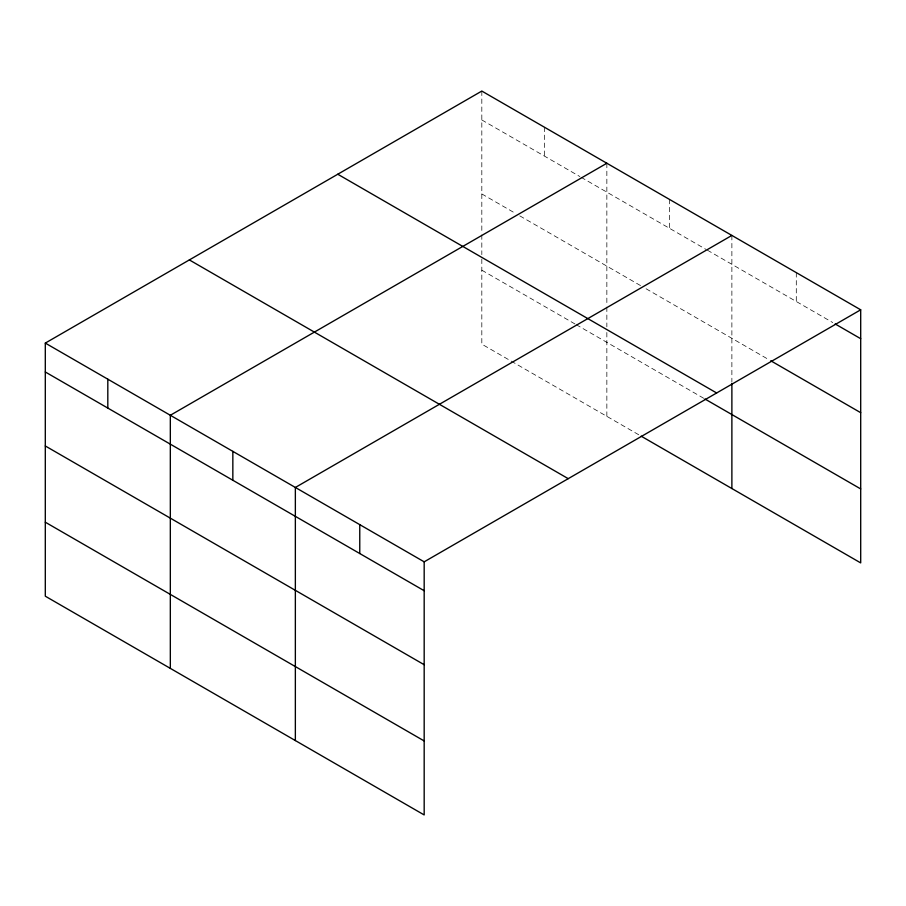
<?xml version="1.0" encoding="UTF-8"?>
<svg xmlns="http://www.w3.org/2000/svg" width="906" height="906" viewBox="0 0 906 906"><rect width="100%" height="100%" fill="white"/><g stroke="black" fill="none" stroke-linecap="round" stroke-linejoin="round"><path stroke-width="0.68" stroke-dasharray="4.53 3.4" d="M481.822 119.954L579.885 176.568M581.108 177.282L706.136 249.467M707.371 250.169L832.75 322.559M481.822 193.941L514.925 213.057M519.829 215.888L641.176 285.945M646.08 288.776L769.556 360.067M481.822 270.181L574.982 323.963M576.205 324.665L703.69 398.266M638.719 434.755L481.822 344.167L481.822 256.058M796.295 272.615L796.295 301.505M731.878 235.435L731.878 382.083M669.364 199.343L669.364 228.233M606.85 163.25L606.85 305.662M606.85 307.066L606.85 326.828M606.85 332.479L606.85 416.352M544.336 127.157L544.336 156.047M481.822 91.064L481.822 233.476M481.822 234.881L481.822 254.654"/><path stroke-width="1.36" d="M860.7 309.807L481.822 91.064L45.3 343.091L45.3 596.193L424.178 814.936L424.178 561.833L860.7 309.807L860.7 562.909L641.176 436.171M606.85 163.25L170.328 415.276L170.328 668.379M731.878 235.435L295.356 487.462L295.356 740.564M835.185 323.963L860.7 338.697M770.768 360.769L860.7 412.683M337.768 174.235L716.646 392.978M704.913 398.98L860.7 488.923M189.354 259.92L568.232 478.662M45.3 343.091L424.178 561.833M45.3 371.981L424.178 590.723M45.3 445.967L424.178 664.71M45.3 522.207L424.178 740.949M731.878 383.487L731.878 488.538M359.761 524.642L359.761 553.532M232.842 451.369L232.842 480.259M107.814 379.184L107.814 408.074"/></g></svg>
